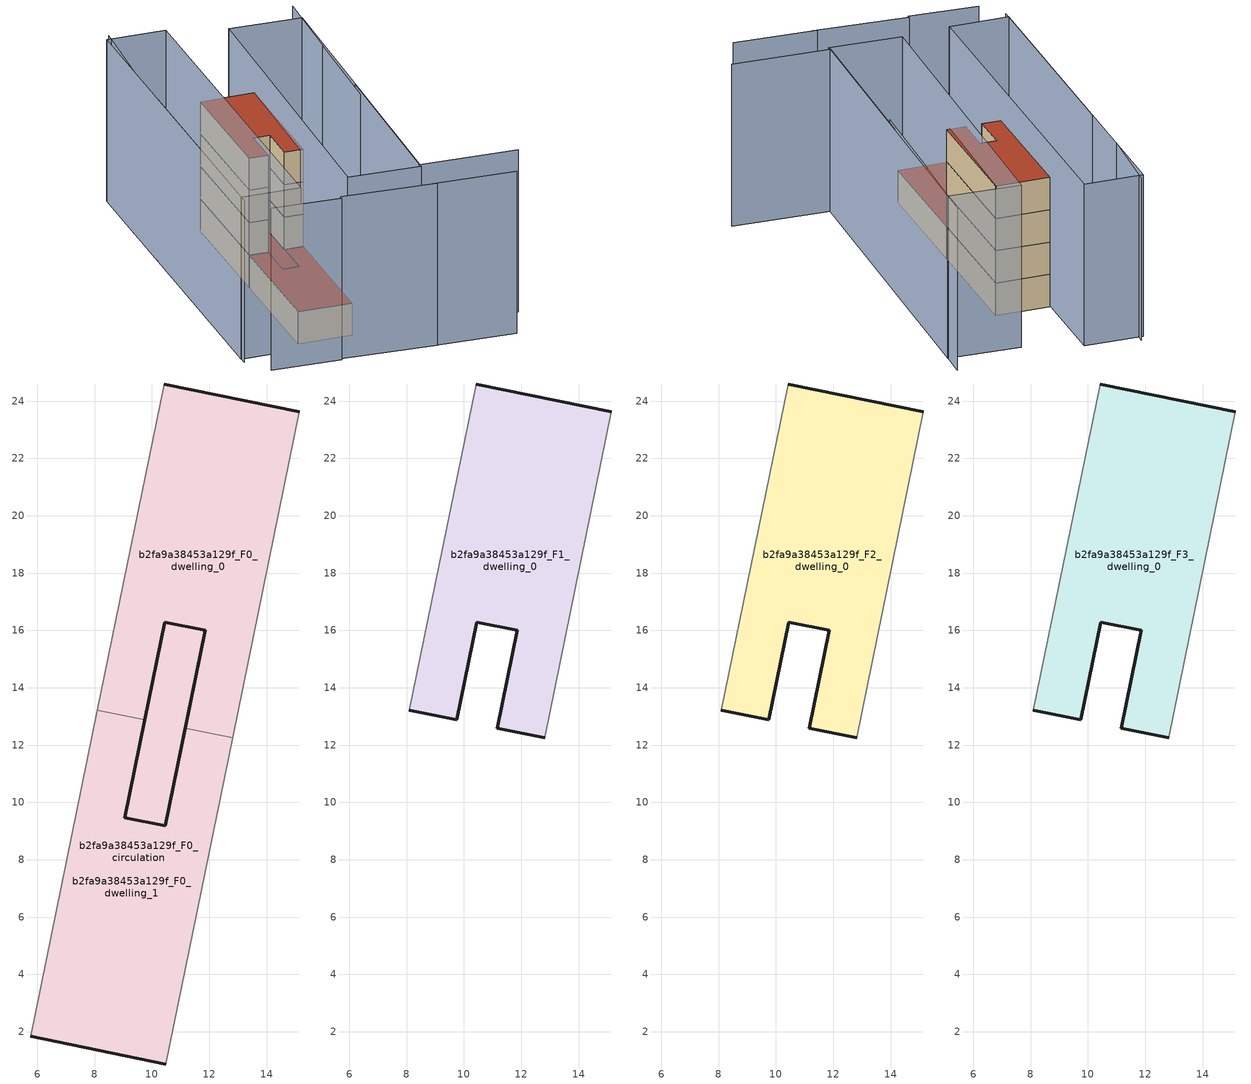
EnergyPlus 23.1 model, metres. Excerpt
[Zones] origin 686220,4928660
b2fa9a38453a129f_F0_dwelling_0
 floor ground (EU_floor_Construction): 11.86,16.01 10.46,9.18 9.05,9.47 9.75,12.88 10.44,16.3 z0; 15.14,23.63 12.81,12.26 11.16,12.59 11.86,16.01 10.44,16.3 9.75,12.88 8.09,13.22 10.42,24.6 z0
 wall outside (EU_wall_Construction): 15.14,23.63 10.42,24.6 / 9.75,12.88 10.44,16.3 11.86,16.01 11.16,12.59 z0:3
 wall adiabatic (EU_wall_Construction): 10.42,24.6 8.09,13.22 / 12.81,12.26 15.14,23.63 z0:3
 wall to b2fa9a38453a129f_F0_dwelling_1 (EU_wall_Construction): 8.09,13.22 9.75,12.88 / 11.16,12.59 12.81,12.26 z0:3
 roof outside (EU_floor_Construction): 10.46,9.18 11.86,16.01 10.44,16.3 9.75,12.88 9.05,9.47 z3
b2fa9a38453a129f_F0_dwelling_1
 floor ground (EU_floor_Construction): 12.81,12.26 10.49,0.88 5.77,1.84 8.09,13.22 9.75,12.88 9.05,9.47 10.46,9.18 11.16,12.59 z0; 11.86,16.01 10.46,9.18 9.05,9.47 9.75,12.88 10.44,16.3 z0
 wall outside (EU_wall_Construction): 11.16,12.59 10.46,9.18 9.05,9.47 9.75,12.88 / 5.77,1.84 10.49,0.88 z0:3
 wall adiabatic (EU_wall_Construction): 10.49,0.88 12.81,12.26 / 8.09,13.22 5.77,1.84 z0:3
 roof outside (EU_roof_Construction): 10.46,9.18 11.86,16.01 10.44,16.3 9.75,12.88 9.05,9.47 z3; 10.49,0.88 12.81,12.26 11.16,12.59 10.46,9.18 9.05,9.47 9.75,12.88 8.09,13.22 5.77,1.84 z3
b2fa9a38453a129f_F0_circulation
 floor ground (EU_floor_Construction): 15.14,23.63 12.81,12.26 11.16,12.59 11.86,16.01 10.44,16.3 9.75,12.88 8.09,13.22 10.42,24.6 z0; 11.86,16.01 10.46,9.18 9.05,9.47 9.75,12.88 10.44,16.3 z0; 12.81,12.26 10.49,0.88 5.77,1.84 8.09,13.22 9.75,12.88 9.05,9.47 10.46,9.18 11.16,12.59 z0
 wall outside (EU_wall_Construction): 10.46,9.18 11.86,16.01 10.44,16.3 9.75,12.88 9.05,9.47 10.46,9.18 z0:3
 roof outside (EU_roof_Construction): 12.81,12.26 15.14,23.63 10.42,24.6 8.09,13.22 9.75,12.88 10.44,16.3 11.86,16.01 11.16,12.59 z3; 10.46,9.18 11.86,16.01 10.44,16.3 9.75,12.88 9.05,9.47 z3; 10.49,0.88 12.81,12.26 11.16,12.59 10.46,9.18 9.05,9.47 9.75,12.88 8.09,13.22 5.77,1.84 z3
b2fa9a38453a129f_F1_dwelling_0
 floor to b2fa9a38453a129f_F0_dwelling_0 (EU_floor_Construction): 15.14,23.63 12.81,12.26 11.16,12.59 11.86,16.01 10.44,16.3 9.75,12.88 8.09,13.22 10.42,24.6 z3
 wall outside (EU_wall_Construction): 15.14,23.63 10.42,24.6 / 8.09,13.22 9.75,12.88 10.44,16.3 11.86,16.01 11.16,12.59 12.81,12.26 z3:6
 wall adiabatic (EU_wall_Construction): 10.42,24.6 8.09,13.22 / 12.81,12.26 15.14,23.63 z3:6
b2fa9a38453a129f_F2_dwelling_0
 floor to b2fa9a38453a129f_F1_dwelling_0 (EU_floor_Construction): 15.14,23.63 12.81,12.26 11.16,12.59 11.86,16.01 10.44,16.3 9.75,12.88 8.09,13.22 10.42,24.6 z6
 wall outside (EU_wall_Construction): 15.14,23.63 10.42,24.6 / 8.09,13.22 9.75,12.88 10.44,16.3 11.86,16.01 11.16,12.59 12.81,12.26 z6:9
 wall adiabatic (EU_wall_Construction): 10.42,24.6 8.09,13.22 / 12.81,12.26 15.14,23.63 z6:9
b2fa9a38453a129f_F3_dwelling_0
 floor to b2fa9a38453a129f_F2_dwelling_0 (EU_floor_Construction): 15.14,23.63 12.81,12.26 11.16,12.59 11.86,16.01 10.44,16.3 9.75,12.88 8.09,13.22 10.42,24.6 z9
 wall outside (EU_wall_Construction): 15.14,23.63 10.42,24.6 / 8.09,13.22 9.75,12.88 10.44,16.3 11.86,16.01 11.16,12.59 12.81,12.26 z9:12
 wall adiabatic (EU_wall_Construction): 10.42,24.6 8.09,13.22 / 12.81,12.26 15.14,23.63 z9:12
 roof outside (EU_roof_Construction): 12.81,12.26 15.14,23.63 10.42,24.6 8.09,13.22 9.75,12.88 10.44,16.3 11.86,16.01 11.16,12.59 z12
shading: 1.22,-1.15 7.23,-2.65 / 7.29,-2.41 15.5,-4.51 / 15.15,-4.37 22.36,-6.08 / 4.34,21.62 0.11,1.27 / 24.66,-2.63 16.12,-0.67 / 16.12,-0.67 19.77,15.2 / 19.16,13.44 21.43,22.86 / 21.45,22.85 23.41,30.76 / 7.36,34.04 5.51,27.21 / 22.88,28.43 16.12,-1.03 / 16.12,-1.03 9.79,0.42 / 9.79,0.42 16.55,29.88 / 16.55,29.88 22.88,28.43 / 0.25,1.95 6.83,33.56 / 6.83,33.56 11.98,32.49 / 11.98,32.49 5.4,0.88 / 5.4,0.88 0.25,1.95 z0:15
[Building]
EU S2 Campaign: North Axis=0; Terrain=City; Solar Distribution=FullExterior
[Site:Location]
Bologna: Latitude=44.5; Longitude=11.25; Time Zone=1; Elevation=37
[SizingPeriod:WeatherFileDays]
AnnualSizingPeriod: Begin Month=1; Begin Day of Month=1; End Month=12; End Day of Month=31; Day of Week for Start Day=Monday; Use Weather File Daylight Saving Period=No; Use Weather File Rain and Snow Indicators=No
[MATERIAL]
EU_InternalMass_Material: Roughness=MediumRough; Thickness=0.1; Conductivity=1; Density=1800; Specific Heat=900; Thermal Absorptance=0.9; Solar Absorptance=0.7; Visible Absorptance=0.7
[MATERIAL:NOMASS] Roughness=MediumRough; Thermal Absorptance=0.9; Solar Absorptance=0.7; Visible Absorptance=0.7
Name | Thermal Resistance
EU_wall_NoMass | 0.937881
EU_roof_NoMass | 0.548572
EU_floor_NoMass | 0.71348
[CONSTRUCTION]
EU_wall_Construction: EU_wall_NoMass
EU_roof_Construction: EU_roof_NoMass
EU_floor_Construction: EU_floor_NoMass
EU_InternalMass_Construction: EU_InternalMass_Material
[ZONE] Type=1; Multiplier=1; Ceiling Height=autocalculate; Floor Area=autocalculate; Part of Total Floor Area=Yes
Name | Volume
b2fa9a38453a129f_F0_dwelling_0 | 182.861
b2fa9a38453a129f_F1_dwelling_0; b2fa9a38453a129f_F2_dwelling_0; b2fa9a38453a129f_F3_dwelling_0 | 152.664
b2fa9a38453a129f_F0_dwelling_1 | 182.86
b2fa9a38453a129f_F0_circulation | 335.525
[INTERNALMASS] Construction=EU_InternalMass_Construction
Name | Zone or ZoneList | Surface Area
b2fa9a38453a129f_F0_dwelling_0_EU_InternalMass | b2fa9a38453a129f_F0_dwelling_0 | 50.8879
b2fa9a38453a129f_F0_dwelling_1_EU_InternalMass | b2fa9a38453a129f_F0_dwelling_1 | 50.8879
b2fa9a38453a129f_F1_dwelling_0_EU_InternalMass | b2fa9a38453a129f_F1_dwelling_0 | 111.842
b2fa9a38453a129f_F2_dwelling_0_EU_InternalMass | b2fa9a38453a129f_F2_dwelling_0 | 111.842
b2fa9a38453a129f_F3_dwelling_0_EU_InternalMass | b2fa9a38453a129f_F3_dwelling_0 | 111.842
[OTHEREQUIPMENT] Fuel Type=Electricity; Design Level Calculation Method=Watts/Area; Power per Zone Floor Area=1; Fraction Latent=0; Fraction Radiant=0; Fraction Lost=0; Carbon Dioxide Generation Rate=0; EndUse Subcategory=EU_Step8_InternalGains
Name | Zone or ZoneList or Space or SpaceList | Schedule
EU_Step8_InternalGain_b2fa9a38453a129f_F0_dwelling_0_f000 | b2fa9a38453a129f_F0_dwelling_0 | EU_Step8_GainSchedule_b2fa9a38453a129f_F0_dwelling_0_f000
EU_Step8_InternalGain_b2fa9a38453a129f_F0_dwelling_1_f000 | b2fa9a38453a129f_F0_dwelling_1 | EU_Step8_GainSchedule_b2fa9a38453a129f_F0_dwelling_1_f000
EU_Step8_InternalGain_b2fa9a38453a129f_F1_dwelling_0_f000 | b2fa9a38453a129f_F1_dwelling_0 | EU_Step8_GainSchedule_b2fa9a38453a129f_F1_dwelling_0_f000
EU_Step8_InternalGain_b2fa9a38453a129f_F2_dwelling_0_f000 | b2fa9a38453a129f_F2_dwelling_0 | EU_Step8_GainSchedule_b2fa9a38453a129f_F2_dwelling_0_f000
EU_Step8_InternalGain_b2fa9a38453a129f_F3_dwelling_0_f000 | b2fa9a38453a129f_F3_dwelling_0 | EU_Step8_GainSchedule_b2fa9a38453a129f_F3_dwelling_0_f000
[ZONEINFILTRATION:DESIGNFLOWRATE]
EU_Circulation_Infiltration_b2fa9a38453a129f_F0_circulation: Zone or ZoneList or Space or SpaceList=b2fa9a38453a129f_F0_circulation; Schedule=EU_AlwaysOn; Design Flow Rate Calculation Method=Flow/Area; Flow Rate per Floor Area=0.0005; Constant Term Coefficient=1; Temperature Term Coefficient=0; Velocity Term Coefficient=0; Velocity Squared Term Coefficient=0
[ZONEVENTILATION:DESIGNFLOWRATE] Schedule=EU_AlwaysOn; Design Flow Rate Calculation Method=AirChanges/Hour; Air Changes per Hour=0.687892; Ventilation Type=Natural; Fan Pressure Rise=0; Fan Total Efficiency=1; Constant Term Coefficient=1; Temperature Term Coefficient=0; Velocity Term Coefficient=0; Velocity Squared Term Coefficient=0; Minimum Indoor Temperature=-100; Maximum Indoor Temperature=100; Delta Temperature=-100; Minimum Outdoor Temperature=-100; Maximum Outdoor Temperature=100; Maximum Wind Speed=40
Name | Zone or ZoneList or Space or SpaceList
EU_ConstantAir_b2fa9a38453a129f_F0_dwelling_0 | b2fa9a38453a129f_F0_dwelling_0
EU_ConstantAir_b2fa9a38453a129f_F0_dwelling_1 | b2fa9a38453a129f_F0_dwelling_1
EU_ConstantAir_b2fa9a38453a129f_F1_dwelling_0 | b2fa9a38453a129f_F1_dwelling_0
EU_ConstantAir_b2fa9a38453a129f_F2_dwelling_0 | b2fa9a38453a129f_F2_dwelling_0
EU_ConstantAir_b2fa9a38453a129f_F3_dwelling_0 | b2fa9a38453a129f_F3_dwelling_0
[HVACTEMPLATE:THERMOSTAT] Constant Heating Setpoint=20; Constant Cooling Setpoint=50
EU_HeatOnly_b2fa9a38453a129f_F0_dwelling_0; EU_HeatOnly_b2fa9a38453a129f_F0_dwelling_1; EU_HeatOnly_b2fa9a38453a129f_F1_dwelling_0; EU_HeatOnly_b2fa9a38453a129f_F2_dwelling_0; EU_HeatOnly_b2fa9a38453a129f_F3_dwelling_0
[HVACTEMPLATE:ZONE:IDEALLOADSAIRSYSTEM] System Availability Schedule=EU_AlwaysOn; Maximum Heating Supply Air Temperature=50; Minimum Cooling Supply Air Temperature=13; Maximum Heating Supply Air Humidity Ratio=0.0156; Minimum Cooling Supply Air Humidity Ratio=0.0077; Heating Limit=NoLimit; Cooling Limit=NoLimit; Heating Availability Schedule=EU_AlwaysOn; Cooling Availability Schedule=EU_CoolingOff; Dehumidification Control Type=ConstantSensibleHeatRatio; Cooling Sensible Heat Ratio=0.7; Dehumidification Setpoint=60; Humidification Control Type=None; Humidification Setpoint=30; Outdoor Air Method=None; Outdoor Air Flow Rate per Person=0.00944; Outdoor Air Flow Rate per Zone Floor Area=0; Outdoor Air Flow Rate per Zone=0; Demand Controlled Ventilation Type=None; Outdoor Air Economizer Type=NoEconomizer; Heat Recovery Type=None; Sensible Heat Recovery Effectiveness=0.7; Latent Heat Recovery Effectiveness=0.65
Name | Template Thermostat
b2fa9a38453a129f_F0_dwelling_0 | EU_HeatOnly_b2fa9a38453a129f_F0_dwelling_0
b2fa9a38453a129f_F0_dwelling_1 | EU_HeatOnly_b2fa9a38453a129f_F0_dwelling_1
b2fa9a38453a129f_F1_dwelling_0 | EU_HeatOnly_b2fa9a38453a129f_F1_dwelling_0
b2fa9a38453a129f_F2_dwelling_0 | EU_HeatOnly_b2fa9a38453a129f_F2_dwelling_0
b2fa9a38453a129f_F3_dwelling_0 | EU_HeatOnly_b2fa9a38453a129f_F3_dwelling_0
[SIZING:ZONE] Zone Cooling Design Supply Air Temperature Input Method=SupplyAirTemperature; Zone Cooling Design Supply Air Temperature=13; Zone Heating Design Supply Air Temperature Input Method=SupplyAirTemperature; Zone Heating Design Supply Air Temperature=50; Zone Cooling Design Supply Air Humidity Ratio=0.008; Zone Heating Design Supply Air Humidity Ratio=0.008; Cooling Design Air Flow Method=DesignDay; Cooling Design Air Flow Rate=0; Cooling Minimum Air Flow per Zone Floor Area=0.000762; Cooling Minimum Air Flow=0; Cooling Minimum Air Flow Fraction=0.2; Heating Design Air Flow Method=DesignDay; Heating Design Air Flow Rate=0; Heating Maximum Air Flow per Zone Floor Area=0.002032; Heating Maximum Air Flow=0.141576; Heating Maximum Air Flow Fraction=0.3; Account for Dedicated Outdoor Air System=No; Dedicated Outdoor Air System Control Strategy=NeutralSupplyAir; Dedicated Outdoor Air Low Setpoint Temperature for Design=autosize; Dedicated Outdoor Air High Setpoint Temperature for Design=autosize; Zone Load Sizing Method=Sensible Load Only No Latent Load; Zone Latent Cooling Design Supply Air Humidity Ratio Input Method=HumidityRatioDifference; Zone Cooling Design Supply Air Humidity Ratio Difference=0.005; Zone Latent Heating Design Supply Air Humidity Ratio Input Method=HumidityRatioDifference; Zone Humidification Design Supply Air Humidity Ratio Difference=0.005
b2fa9a38453a129f_F0_dwelling_0; b2fa9a38453a129f_F0_dwelling_1; b2fa9a38453a129f_F1_dwelling_0; b2fa9a38453a129f_F2_dwelling_0; b2fa9a38453a129f_F3_dwelling_0
[SCHEDULE:CONSTANT]
Name | Hourly Value
EU_AlwaysOn | 1
EU_CoolingOff | 0
[SCHEDULE:FILE] Column Number=1; Rows to Skip at Top=0; Number of Hours of Data=8760; Column Separator=Comma; Interpolate to Timestep=No; Minutes per Item=60; Adjust Schedule for Daylight Savings=Yes
Name | File
EU_Step8_GainSchedule_b2fa9a38453a129f_F0_dwelling_0_f000 | ../../schedules/b2fa9a38453a129f/b2fa9a38453a129f_F0_dwelling_0_f000_gain.csv
EU_Step8_GainSchedule_b2fa9a38453a129f_F0_dwelling_1_f000 | ../../schedules/b2fa9a38453a129f/b2fa9a38453a129f_F0_dwelling_1_f000_gain.csv
EU_Step8_GainSchedule_b2fa9a38453a129f_F1_dwelling_0_f000 | ../../schedules/b2fa9a38453a129f/b2fa9a38453a129f_F1_dwelling_0_f000_gain.csv
EU_Step8_GainSchedule_b2fa9a38453a129f_F2_dwelling_0_f000 | ../../schedules/b2fa9a38453a129f/b2fa9a38453a129f_F2_dwelling_0_f000_gain.csv
EU_Step8_GainSchedule_b2fa9a38453a129f_F3_dwelling_0_f000 | ../../schedules/b2fa9a38453a129f/b2fa9a38453a129f_F3_dwelling_0_f000_gain.csv
